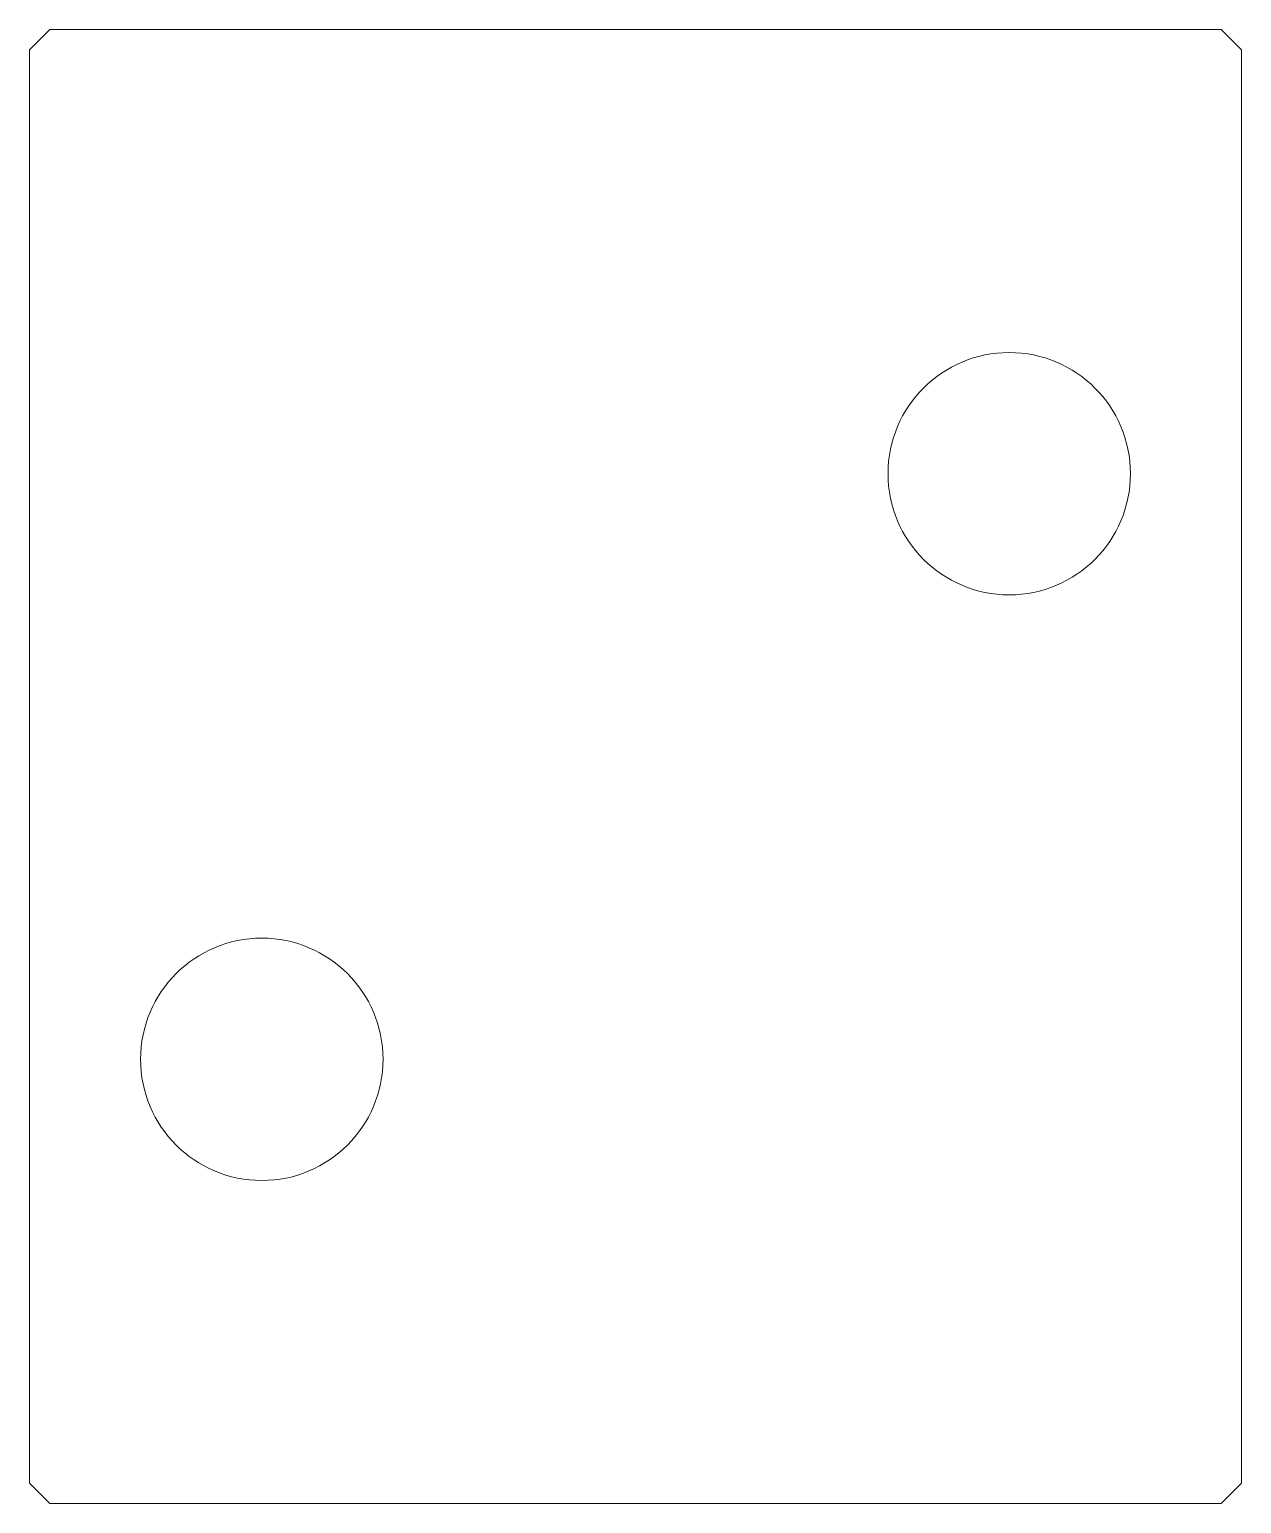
# Model space of a CAD drawing. Header units: inches. Extents: x 283.9 to 313.9, y 185.7 to 222.2.
import ezdxf

# ---------------------------------------------------------------- set-up
doc = ezdxf.new("R2010")
doc.units = ezdxf.units.IN
doc.header["$MEASUREMENT"] = 0

msp = doc.modelspace()

# ---------------------------------------------------------------- linework, layer by layer
at = {"color": 7, "linetype": 'Continuous', "lineweight": 0}
for p, q in [((284.426, 222.159), (283.926, 221.659)), ((313.426, 222.159), (284.426, 222.159)), ((313.426, 222.159), (313.926, 221.659)), ((283.926, 221.659), (283.926, 186.163)), ((313.926, 186.163), (313.926, 221.659)), ((284.426, 185.663), (283.926, 186.163)), ((313.926, 186.163), (313.426, 185.663)), ((284.426, 185.663), (313.426, 185.663))]:
    msp.add_line(p, q, dxfattribs=at)
for centre in [(308.176, 211.161), (289.676, 196.661)]:
    msp.add_circle(centre, 3, dxfattribs=at)

doc.saveas('drawing.dxf')
